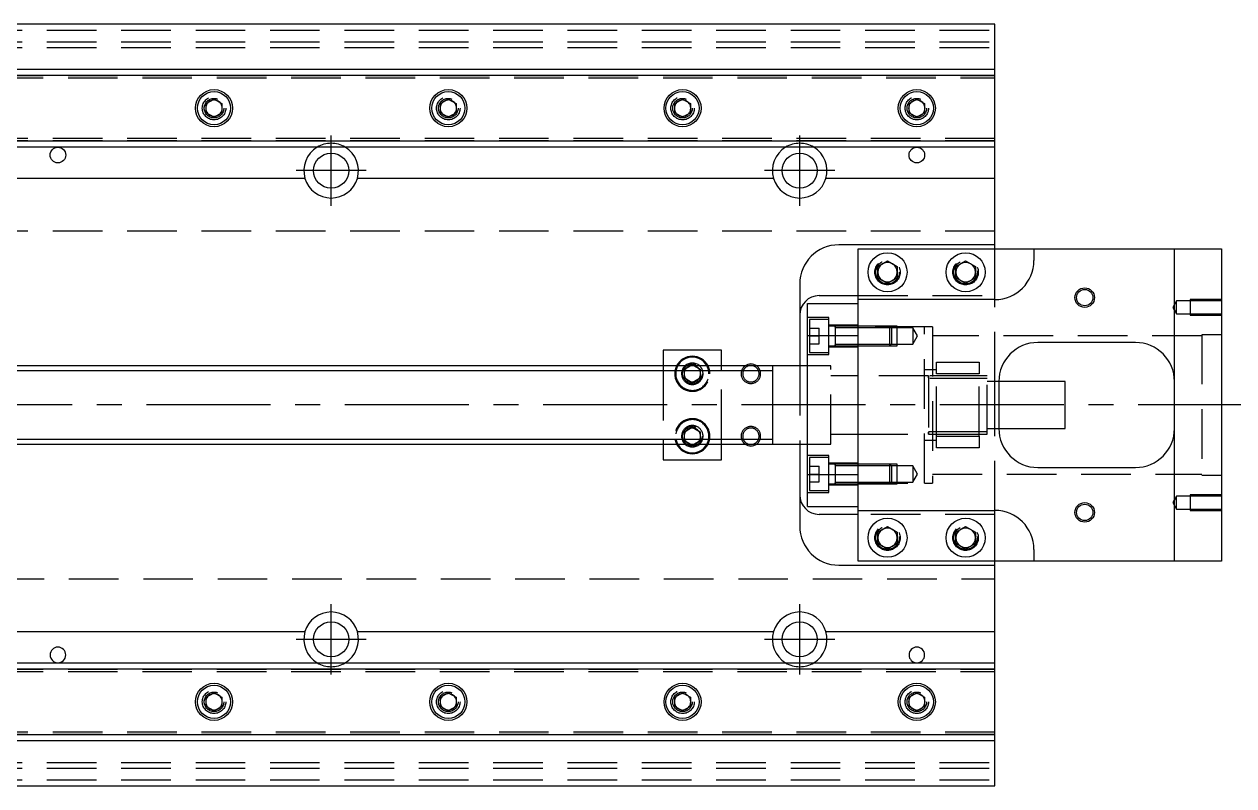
# Model space of a CAD drawing. Extents: x -20 to 921, y -287 to 102.
# Drawn here: x 451.4 to 761.2, y -97.5 to 97.5 of the extents above; entities that cross this region are included whole.
import ezdxf

# ---------------------------------------------------------------- set-up
doc = ezdxf.new("R2010")
doc.units = 0
doc.linetypes.add('CENTER', pattern=[50.8, 31.75, -6.35, 6.35, -6.35])
doc.linetypes.add('DASHED', pattern=[19.05, 12.7, -6.35])
doc.layers.get('0').update_dxf_attribs({"linetype": 'CONTINUOUS'})
doc.layers.add('CENTER', color=1, linetype='CENTER')

msp = doc.modelspace()

# ---------------------------------------------------------------- linework, layer by layer
at = {"color": 7, "linetype": 'CONTINUOUS'}
for p, q in [((700, 97.5), (425, 97.5)), ((700, 86), (700, 97.5)), ((425, 86), (700, 86)), ((425, 84.460392), (700, 84.460392)), ((700, 84.460392), (700, 86)), ((700, 67.539608), (700, 84.460392)), ((498, 77.1547), (500, 78.309402)), ((500, 78.309402), (502, 77.1547)), ((558, 77.1547), (560, 78.309402)), ((560, 78.309402), (562, 77.1547)), ((618, 77.1547), (620, 78.309402)), ((620, 78.309402), (622, 77.1547)), ((678, 77.1547), (680, 78.309402)), ((680, 78.309402), (682, 77.1547)), ((498, 74.8453), (498, 77.1547)), ((500, 73.690598), (498, 74.8453)), ((502, 74.8453), (500, 73.690598)), ((502, 77.1547), (502, 74.8453)), ((558, 74.8453), (558, 77.1547)), ((560, 73.690598), (558, 74.8453)), ((562, 74.8453), (560, 73.690598)), ((562, 77.1547), (562, 74.8453)), ((618, 74.8453), (618, 77.1547)), ((620, 73.690598), (618, 74.8453)), ((622, 74.8453), (620, 73.690598)), ((622, 77.1547), (622, 74.8453)), ((678, 74.8453), (678, 77.1547)), ((680, 73.690598), (678, 74.8453)), ((682, 74.8453), (680, 73.690598)), ((682, 77.1547), (682, 74.8453)), ((700, 67.539608), (425, 67.539608)), ((700, 66), (425, 66)), ((700, 66), (700, 67.539608)), ((700, 58), (700, 66)), ((523.291796, 58), (425, 58)), ((643.291796, 58), (536.708204, 58)), ((700, 58), (656.708204, 58)), ((700, 41), (700, 58)), ((700, 41), (660, 41)), ((700, 40), (700, 41)), ((665, 27), (665, 40)), ((665, 40), (710, 40)), ((710, 40), (710, 37)), ((710, 40), (746, 40)), ((746, -40), (746, 40)), ((746, 40), (758, 40)), ((758, 40), (758, -40)), ((670, 35.443376), (672.5, 36.886752)), ((670, 32.556624), (670, 35.443376)), ((672.5, 36.886752), (675, 35.443376)), ((675, 35.443376), (675, 32.556624)), ((690, 35.443376), (692.5, 36.886752)), ((690, 32.556624), (690, 35.443376)), ((692.5, 36.886752), (695, 35.443376)), ((695, 35.443376), (695, 32.556624)), ((650, 31), (650, 10)), ((672.5, 31.113248), (670, 32.556624)), ((675, 32.556624), (672.5, 31.113248)), ((692.5, 31.113248), (690, 32.556624)), ((695, 32.556624), (692.5, 31.113248)), ((655, 28), (665, 28)), ((652, 26), (665, 26)), ((652, 17.78342), (652, 26)), ((700, 27), (665, 27)), ((665, 17.78342), (665, 27)), ((652, 17.78342), (665, 17.78342)), ((652, -17.78342), (652, 17.78342)), ((665, -17.78342), (665, 17.78342)), ((665, -17.78342), (665, 17.78342)), ((736, 16), (711, 16)), ((630, 14), (615, 14)), ((615, 14), (615, 10)), ((630, 10), (630, 14)), ((643, 10), (425, 10)), ((621.964102, 10), (622.5, 10.309402)), ((622.5, 10.309402), (623.035898, 10)), ((643, 10), (642.995, 10)), ((643, 10.000006), (643, -10.000006)), ((652, 10), (643, 10)), ((643.005, 10), (643, 10)), ((701, 6), (701, -6)), ((718, 6), (701, 6)), ((718, -6), (718, 6)), ((701, -6), (718, -6)), ((425, -10), (643, -10)), ((615, -10), (615, -14)), ((622.5, -10.309402), (621.964102, -10)), ((623.035898, -10), (622.5, -10.309402)), ((630, -14), (630, -10)), ((642.995, -10), (643, -10)), ((643, -10), (652, -10)), ((643, -10), (643.005, -10)), ((650, -10), (650, -31)), ((615, -14), (630, -14)), ((652, -17.78342), (665, -17.78342)), ((652, -26), (652, -17.78342)), ((665, -27), (665, -17.78342)), ((711, -16), (736, -16)), ((652, -26), (665, -26)), ((665, -27), (700, -27)), ((665, -40), (665, -27)), ((665, -28), (655, -28)), ((670, -32.556624), (672.5, -31.113248)), ((670, -35.443376), (670, -32.556624)), ((672.5, -31.113248), (675, -32.556624)), ((675, -32.556624), (675, -35.443376)), ((690, -32.556624), (692.5, -31.113248)), ((690, -35.443376), (690, -32.556624)), ((692.5, -31.113248), (695, -32.556624)), ((695, -32.556624), (695, -35.443376)), ((672.5, -36.886752), (670, -35.443376)), ((675, -35.443376), (672.5, -36.886752)), ((692.5, -36.886752), (690, -35.443376)), ((695, -35.443376), (692.5, -36.886752)), ((710, -37), (710, -40)), ((710, -40), (665, -40)), ((700, -41), (700, -40)), ((746, -40), (710, -40)), ((758, -40), (746, -40)), ((660, -41), (700, -41)), ((700, -58), (700, -41)), ((425, -58), (523.291796, -58)), ((536.708204, -58), (643.291796, -58)), ((656.708204, -58), (700, -58)), ((700, -66), (700, -58)), ((425, -66), (700, -66)), ((425, -67.539608), (700, -67.539608)), ((700, -67.539608), (700, -66)), ((700, -84.460392), (700, -67.539608)), ((498, -74.8453), (500, -73.690598)), ((500, -73.690598), (502, -74.8453)), ((558, -74.8453), (560, -73.690598)), ((560, -73.690598), (562, -74.8453)), ((618, -74.8453), (620, -73.690598)), ((620, -73.690598), (622, -74.8453)), ((678, -74.8453), (680, -73.690598)), ((680, -73.690598), (682, -74.8453)), ((498, -77.1547), (498, -74.8453)), ((500, -78.309402), (498, -77.1547)), ((502, -77.1547), (500, -78.309402)), ((502, -74.8453), (502, -77.1547)), ((558, -77.1547), (558, -74.8453)), ((560, -78.309402), (558, -77.1547)), ((562, -77.1547), (560, -78.309402)), ((562, -74.8453), (562, -77.1547)), ((618, -77.1547), (618, -74.8453)), ((620, -78.309402), (618, -77.1547)), ((622, -77.1547), (620, -78.309402)), ((622, -74.8453), (622, -77.1547)), ((678, -77.1547), (678, -74.8453)), ((680, -78.309402), (678, -77.1547)), ((682, -77.1547), (680, -78.309402)), ((682, -74.8453), (682, -77.1547)), ((700, -84.460392), (425, -84.460392)), ((700, -86), (425, -86)), ((700, -86), (700, -84.460392)), ((700, -97.5), (700, -86)), ((425, -97.5), (700, -97.5))]:
    msp.add_line(p, q, dxfattribs=at)
at = {"color": 3, "linetype": 'DASHED'}
for p, q in [((0, 96), (700, 96)), ((0, 93), (700, 93)), ((0, 91.5), (700, 91.5)), ((424.5, 84.403994), (700, 84.403994)), ((424.5, 83.8), (700, 83.8)), ((497.5, 76), (497.534018, 76.411016)), ((557.5, 76), (557.534018, 76.411016)), ((617.5, 76), (617.534018, 76.411016)), ((677.5, 76), (677.534018, 76.411016)), ((700, 68.2), (424.5, 68.2)), ((700, 67.596006), (424.5, 67.596006)), ((700, 44.5), (5.640312, 44.5)), ((700, 28), (700, 40)), ((669.5, 34), (669.520026, 34.346056)), ((695.477798, 34.364306), (695.5, 34)), ((665, 28), (700, 28)), ((700, 27), (700, 28)), ((665, 17.78342), (665, 26)), ((700, 6), (700, 27)), ((746.5, 26.65), (745.547372, 25)), ((745.547372, 25), (746.5, 23.35)), ((746.5, 23.35), (746.5, 26.65)), ((750, 26.65), (746.5, 26.65)), ((750, 26.999994), (750, 23.000006)), ((758, 26.999994), (750, 26.999994)), ((758, 26.65), (750, 26.65)), ((657.5, 22.42767), (652, 22.42767)), ((652.5, 21.92767), (652.5, 13.42767)), ((657.5, 21.92767), (652.5, 21.92767)), ((657.5, 12.92767), (657.5, 22.42767)), ((746.5, 23.35), (750, 23.35)), ((750, 23.35), (758, 23.35)), ((750, 23.000006), (758, 23.000006)), ((652.5, 19.67767), (655, 19.67767)), ((655, 17.67767), (655, 19.67767)), ((665, 20.42767), (657.5, 20.42767)), ((659.1, 20.17767), (657.5, 20.17767)), ((659.1, 20.17767), (659.095, 20.17767)), ((659.1, 20.17767), (659.1, 19.92022)), ((659.1, 19.920202), (659.1, 20.17767)), ((659.105, 20.17767), (659.1, 20.17767)), ((664.99998, 20.17767), (659.1, 20.17767)), ((659.1, 19.92022), (659.1, 15.435068)), ((664.99998, 19.77767), (659.1, 19.77767)), ((673.1, 20.17767), (665, 20.17767)), ((673.1, 20.177664), (665, 20.177664)), ((682, 20), (665, 20)), ((673.5, 19.77767), (665, 19.77767)), ((673.1, 15.17767), (673.1, 20.17767)), ((673.5, 19.77767), (673.1, 20.17767)), ((675, 20.177664), (673.10002, 20.177664)), ((673.5, 19.77767), (673.5, 15.57767)), ((675, 19.77767), (673.50002, 19.77767)), ((675, 15.177674), (675, 20.177664)), ((679, 19.77767), (675, 19.77767)), ((679, 19.77767), (679, 15.57767)), ((680.212436, 17.67767), (679, 19.77767)), ((682, -20), (682, 20)), ((684, 20), (682, 20)), ((684, 20), (684, -20)), ((652.5, 17.67767), (655, 17.67767)), ((652.5, 15.67767), (655, 15.67767)), ((655, 15.67767), (655, 17.67767)), ((659.1, 15.57767), (664.99998, 15.57767)), ((665, 15.57767), (673.5, 15.57767)), ((673.1, 15.17767), (673.5, 15.57767)), ((673.50002, 15.57767), (675, 15.57767)), ((675, 15.57767), (679, 15.57767)), ((679, 15.57767), (680.212436, 17.67767)), ((753, 17.75), (684, 17.75)), ((753, 18), (753, -18)), ((758, 18), (753, 18)), ((652, 12.92767), (657.5, 12.92767)), ((652.5, 13.42767), (657.5, 13.42767)), ((657.5, 15.17767), (659.1, 15.17767)), ((657.5, 14.92767), (665, 14.92767)), ((659.095, 15.17767), (659.1, 15.17767)), ((659.1, 15.17767), (659.1, 15.435118)), ((659.1, 15.435068), (659.1, 15.17767)), ((659.1, 15.17767), (659.105, 15.17767)), ((659.1, 15.17767), (664.99998, 15.17767)), ((665, 15.177674), (673.1, 15.177674)), ((665, 15.17767), (673.1, 15.17767)), ((673.10002, 15.177674), (675, 15.177674)), ((615, 10), (615, 8.75)), ((620.5, 9.1547), (621.964102, 10)), ((623.035898, 10), (624.5, 9.1547)), ((630, 8.75), (630, 10)), ((650, 10), (650, -10)), ((658, 10), (652, 10)), ((658, -10), (658, 10)), ((685, 11), (696, 11)), ((685, 8), (685, 11)), ((696, 11), (696, 8)), ((615, 8.75), (615, -8.75)), ((620, 8), (620.018502, 8.303588)), ((620.5, 8.75), (620.5, 9.1547)), ((620.5, 6.8453), (620.5, 8.75)), ((622.5, 5.690598), (620.5, 6.8453)), ((624.5, 6.8453), (622.5, 5.690598)), ((624.5, 9.1547), (624.5, 8.75)), ((624.5, 8.75), (624.5, 6.8453)), ((630, -8.75), (630, 8.75)), ((665, 7.5), (658, 7.5)), ((683.005, 7.5), (665, 7.5)), ((685, 9), (682, 9)), ((696, 7.5), (682.995, 7.5)), ((683, 6.950984), (683, 7.5)), ((683, 7.5), (683, 6.951128)), ((683, 6.951128), (683, -6.950984)), ((696, 6.75), (683, 6.75)), ((696, 8), (685, 8)), ((685, -8), (685, 8)), ((696, -8), (696, 8)), ((698, 7.5), (696, 7.5)), ((698, 6.75), (696, 6.75)), ((698, -7.5), (698, 7.5)), ((701, 6), (698, 6)), ((700, -6), (700, 6)), ((620.5, -6.8453), (622.5, -5.690598)), ((622.5, -5.690598), (624.5, -6.8453)), ((698, -6), (701, -6)), ((700, -27), (700, -6)), ((615, -8.75), (615, -10)), ((620, -8), (620.018502, -7.696412)), ((620.5, -8.75), (620.5, -6.8453)), ((620.5, -9.1547), (620.5, -8.75)), ((621.964102, -10), (620.5, -9.1547)), ((624.5, -9.1547), (623.035898, -10)), ((624.5, -6.8453), (624.5, -8.75)), ((624.5, -8.75), (624.5, -9.1547)), ((630, -10), (630, -8.75)), ((658, -7.5), (665, -7.5)), ((665, -7.5), (683.005, -7.5)), ((682, -9), (685, -9)), ((682.995, -7.5), (696, -7.5)), ((683, -6.75), (696, -6.75)), ((683, -7.499332), (683, -6.950962)), ((683, -6.950984), (683, -7.5)), ((683, -7.5), (683, -7.499332)), ((685, -8), (696, -8)), ((685, -11), (685, -8)), ((696, -6.75), (698, -6.75)), ((696, -7.5), (698, -7.5)), ((696, -8), (696, -11)), ((652, -10), (658, -10)), ((696, -11), (685, -11)), ((657.5, -12.92767), (652, -12.92767)), ((652.5, -13.42767), (652.5, -21.92767)), ((657.5, -13.42767), (652.5, -13.42767)), ((657.5, -22.42767), (657.5, -12.92767)), ((665, -14.92767), (657.5, -14.92767)), ((659.1, -15.17767), (657.5, -15.17767)), ((659.1, -15.17767), (659.095, -15.17767)), ((659.1, -15.17767), (659.1, -15.435118)), ((659.1, -15.435136), (659.1, -15.17767)), ((664.99998, -15.17767), (659.1, -15.17767)), ((659.105, -15.17767), (659.1, -15.17767)), ((659.1, -15.435118), (659.1, -19.920272)), ((673.1, -15.17767), (665, -15.17767)), ((673.1, -15.177674), (665, -15.177674)), ((673.1, -20.17767), (673.1, -15.17767)), ((673.5, -15.57767), (673.1, -15.17767)), ((675, -15.177674), (673.10002, -15.177674)), ((675, -20.177664), (675, -15.177674)), ((652.5, -15.67767), (655, -15.67767)), ((652.5, -17.67767), (655, -17.67767)), ((655, -17.67767), (655, -15.67767)), ((655, -19.67767), (655, -17.67767)), ((664.99998, -15.57767), (659.1, -15.57767)), ((673.5, -15.57767), (665, -15.57767)), ((665, -26), (665, -17.78342)), ((673.5, -15.57767), (673.5, -19.77767)), ((675, -15.57767), (673.50002, -15.57767)), ((679, -15.57767), (675, -15.57767)), ((679, -15.57767), (679, -19.77767)), ((680.212436, -17.67767), (679, -15.57767)), ((679, -19.77767), (680.212436, -17.67767)), ((684, -17.75), (753, -17.75)), ((753, -18), (758, -18)), ((652.5, -19.67767), (655, -19.67767)), ((657.5, -20.17767), (659.1, -20.17767)), ((657.5, -20.42767), (665, -20.42767)), ((659.095, -20.17767), (659.1, -20.17767)), ((659.1, -19.77767), (664.99998, -19.77767)), ((659.1, -20.17767), (659.1, -19.92022)), ((659.1, -19.920272), (659.1, -20.17767)), ((659.1, -20.17767), (664.99998, -20.17767)), ((659.1, -20.17767), (659.105, -20.17767)), ((665, -19.77767), (673.5, -19.77767)), ((665, -20), (682, -20)), ((665, -20.177664), (673.1, -20.177664)), ((665, -20.17767), (673.1, -20.17767)), ((673.1, -20.17767), (673.5, -19.77767)), ((673.10002, -20.177664), (675, -20.177664)), ((673.50002, -19.77767), (675, -19.77767)), ((675, -19.77767), (679, -19.77767)), ((682, -20), (684, -20)), ((652, -22.42767), (657.5, -22.42767)), ((652.5, -21.92767), (657.5, -21.92767)), ((746.5, -23.35), (745.547372, -25)), ((746.5, -26.65), (746.5, -23.35)), ((750, -23.35), (746.5, -23.35)), ((750, -23.000006), (750, -26.999994)), ((758, -23.000006), (750, -23.000006)), ((758, -23.35), (750, -23.35)), ((700, -28), (700, -27)), ((745.547372, -25), (746.5, -26.65)), ((746.5, -26.65), (750, -26.65)), ((750, -26.65), (758, -26.65)), ((750, -26.999994), (758, -26.999994)), ((700, -28), (665, -28)), ((700, -40), (700, -28)), ((675.477798, -33.635694), (675.5, -34)), ((695.477798, -33.635694), (695.5, -34)), ((5.640312, -44.5), (700, -44.5)), ((424.5, -67.596006), (700, -67.596006)), ((424.5, -68.2), (700, -68.2)), ((497.5, -76), (497.534018, -75.588984)), ((557.5, -76), (557.534018, -75.588984)), ((617.5, -76), (617.534018, -75.588984)), ((677.5, -76), (677.534018, -75.588984)), ((700, -83.8), (424.5, -83.8)), ((700, -84.403994), (424.5, -84.403994)), ((0, -91.5), (700, -91.5)), ((0, -93), (700, -93)), ((0, -96), (700, -96))]:
    msp.add_line(p, q, dxfattribs=at)
at = {"color": 3, "linetype": 'CONTINUOUS'}
for p, q in [((643, 8.75), (425, 8.75)), ((425, -8.75), (643, -8.75))]:
    msp.add_line(p, q, dxfattribs=at)
at = {"color": 7, "linetype": 'CONTINUOUS'}
for centre, radius in [((500, 76), 4.75), ((560, 76), 4.75), ((620, 76), 4.75), ((680, 76), 4.75), ((500, 76), 4.25), ((560, 76), 4.25), ((620, 76), 4.25), ((680, 76), 4.25), ((460, 64), 2), ((680, 64), 2), ((530, 60), 4.5), ((650, 60), 4.5), ((672.5, 34), 5), ((692.5, 34), 5), ((723, 27.5), 2.1), ((723, -27.5), 2.1), ((672.5, -34), 5), ((692.5, -34), 5), ((530, -60), 4.5), ((650, -60), 4.5), ((500, -76), 4.75), ((560, -76), 4.75), ((620, -76), 4.75), ((680, -76), 4.75), ((500, -76), 4.25), ((560, -76), 4.25), ((620, -76), 4.25), ((680, -76), 4.25)]:
    msp.add_circle(centre, radius, dxfattribs=at)
at = {"color": 3, "linetype": 'DASHED'}
for centre, radius in [((500, 76), 3), ((500, 76), 2.5), ((560, 76), 3), ((560, 76), 2.5), ((620, 76), 3), ((620, 76), 2.5), ((680, 76), 3), ((680, 76), 2.5), ((672.5, 34), 3.25), ((692.5, 34), 3.25), ((672.5, 34), 3), ((692.5, 34), 3), ((622.5, 8), 2.5), ((622.5, -8), 2.5), ((672.5, -34), 3.25), ((692.5, -34), 3.25), ((672.5, -34), 3), ((692.5, -34), 3), ((500, -76), 3), ((500, -76), 2.5), ((560, -76), 3), ((560, -76), 2.5), ((620, -76), 3), ((620, -76), 2.5), ((680, -76), 3), ((680, -76), 2.5)]:
    msp.add_circle(centre, radius, dxfattribs=at)
at = {"color": 3, "linetype": 'CONTINUOUS'}
for centre in [(723, 27.5), (723, -27.5)]:
    msp.add_circle(centre, 2.5, dxfattribs=at)
at = {"color": 7, "linetype": 'CONTINUOUS'}
for centre, radius, start, end in [((500, 76), 2.1, 102.24721, 137.75279), ((500, 76), 2.1, 77.75279, 102.24721), ((500, 76), 2.1, 42.24721, 77.75279), ((560, 76), 2.1, 102.24721, 137.75279), ((560, 76), 2.1, 77.75279, 102.24721), ((560, 76), 2.1, 42.24721, 77.75279), ((620, 76), 2.1, 102.24721, 137.75279), ((620, 76), 2.1, 77.75279, 102.24721), ((620, 76), 2.1, 42.24721, 77.75279), ((680, 76), 2.1, 102.24721, 137.75279), ((680, 76), 2.1, 77.75279, 102.24721), ((680, 76), 2.1, 42.24721, 77.75279), ((500, 76), 2.1, 162.24721, 180), ((500, 76), 2.1, 180, 197.75279), ((500, 76), 2.1, 137.75279, 162.24721), ((500, 76), 2.1, 197.75279, 222.24721), ((500, 76), 2.1, 222.24721, 257.75279), ((500, 76), 2.1, 282.24721, 317.75279), ((500, 76), 2.1, 17.75279, 42.24721), ((500, 76), 2.1, 317.75279, 342.24721), ((500, 76), 2.1, 342.24721, 17.75279), ((560, 76), 2.1, 162.24721, 180), ((560, 76), 2.1, 180, 197.75279), ((560, 76), 2.1, 137.75279, 162.24721), ((560, 76), 2.1, 197.75279, 222.24721), ((560, 76), 2.1, 222.24721, 257.75279), ((560, 76), 2.1, 282.24721, 317.75279), ((560, 76), 2.1, 17.75279, 42.24721), ((560, 76), 2.1, 317.75279, 342.24721), ((560, 76), 2.1, 342.24721, 17.75279), ((620, 76), 2.1, 162.24721, 180), ((620, 76), 2.1, 180, 197.75279), ((620, 76), 2.1, 137.75279, 162.24721), ((620, 76), 2.1, 197.75279, 222.24721), ((620, 76), 2.1, 222.24721, 257.75279), ((620, 76), 2.1, 282.24721, 317.75279), ((620, 76), 2.1, 17.75279, 42.24721), ((620, 76), 2.1, 317.75279, 342.24721), ((620, 76), 2.1, 342.24721, 17.75279), ((680, 76), 2.1, 162.24721, 180), ((680, 76), 2.1, 180, 197.75279), ((680, 76), 2.1, 137.75279, 162.24721), ((680, 76), 2.1, 197.75279, 222.24721), ((680, 76), 2.1, 222.24721, 257.75279), ((680, 76), 2.1, 282.24721, 317.75279), ((680, 76), 2.1, 17.75279, 42.24721), ((680, 76), 2.1, 317.75279, 342.24721), ((680, 76), 2.1, 342.24721, 17.75279), ((500, 76), 2.1, 257.75279, 282.24721), ((560, 76), 2.1, 257.75279, 282.24721), ((620, 76), 2.1, 257.75279, 282.24721), ((680, 76), 2.1, 257.75279, 282.24721), ((530, 60), 7, 121.002719, 196.60155), ((530, 60), 7, 343.39845, 58.997281), ((650, 60), 7, 121.002719, 196.60155), ((650, 60), 7, 343.39845, 58.997281), ((530, 60), 7, 196.60155, 343.39845), ((650, 60), 7, 196.60155, 343.39845), ((660, 31), 10, 90, 180), ((672.5, 34), 2.5, 120, 180), ((672.5, 34), 2.5, 60, 120), ((672.5, 34), 2.5, 0, 60), ((692.5, 34), 2.5, 120, 180), ((692.5, 34), 2.5, 60, 120), ((692.5, 34), 2.5, 0, 60), ((700, 37), 10, 270, 0), ((672.5, 34), 2.5, 180, 240), ((672.5, 34), 2.5, 240, 300), ((672.5, 34), 2.5, 300, 0), ((692.5, 34), 2.5, 180, 240), ((692.5, 34), 2.5, 240, 300), ((692.5, 34), 2.5, 300, 0), ((655, 23), 5, 90, 180), ((711, 6), 10, 90, 180), ((736, 6), 10, 0, 90), ((622.5, 8), 4.5, 26.3878, 153.6122), ((622.5, 8), 4.25, 28.072487, 151.927513), ((622.5, 8), 2.1, 137.75279, 159.075168), ((622.5, 8), 2.1, 107.75279, 137.75279), ((622.5, 8), 2.1, 102.24721, 107.75279), ((622.5, 8), 2.1, 77.75279, 102.24721), ((622.5, 8), 2.1, 72.24721, 77.75279), ((622.5, 8), 2.1, 42.24721, 72.24721), ((622.5, 8), 2.1, 20.924832, 42.24721), ((637.5, 8), 2.1, 90, 107.75279), ((637.5, 8), 2.1, 72.24721, 90), ((622.5, 8), 2.1, 162.24721, 180), ((622.5, 8), 2.1, 180, 197.75279), ((622.5, 8), 2.1, 159.075168, 162.24721), ((622.5, 8), 2.1, 197.75279, 222.24721), ((622.5, 8), 2.1, 222.24721, 257.75279), ((622.5, 8), 2.1, 282.24721, 317.75279), ((622.5, 8), 2.1, 317.75279, 342.24721), ((622.5, 8), 2.1, 17.75279, 20.924832), ((622.5, 8), 2.1, 342.24721, 17.75279), ((622.5, 8), 2.1, 257.75279, 282.24721), ((622.5, -8), 2.1, 102.24721, 137.75279), ((622.5, -8), 2.1, 77.75279, 102.24721), ((622.5, -8), 2.1, 42.24721, 77.75279), ((711, -6), 10, 180, 270), ((736, -6), 10, 270, 0), ((622.5, -8), 2.1, 162.24721, 180), ((622.5, -8), 2.1, 180, 197.75279), ((622.5, -8), 2.1, 137.75279, 162.24721), ((622.5, -8), 2.1, 197.75279, 200.924832), ((622.5, -8), 2.1, 200.924832, 222.24721), ((622.5, -8), 2.1, 17.75279, 42.24721), ((622.5, -8), 2.1, 317.75279, 339.075168), ((622.5, -8), 2.1, 339.075168, 342.24721), ((622.5, -8), 2.1, 342.24721, 17.75279), ((622.5, -8), 4.5, 206.3878, 333.6122), ((622.5, -8), 4.25, 208.072487, 331.927513), ((622.5, -8), 2.1, 222.24721, 252.24721), ((622.5, -8), 2.1, 252.24721, 257.75279), ((622.5, -8), 2.1, 257.75279, 282.24721), ((622.5, -8), 2.1, 282.24721, 287.75279), ((622.5, -8), 2.1, 287.75279, 317.75279), ((637.5, -8), 2.1, 252.24721, 287.75279), ((655, -23), 5, 180, 270), ((700, -37), 10, 0, 90), ((660, -31), 10, 180, 270), ((672.5, -34), 2.5, 120, 180), ((672.5, -34), 2.5, 180, 240), ((672.5, -34), 2.5, 60, 120), ((672.5, -34), 2.5, 0, 60), ((672.5, -34), 2.5, 300, 0), ((692.5, -34), 2.5, 120, 180), ((692.5, -34), 2.5, 180, 240), ((692.5, -34), 2.5, 60, 120), ((692.5, -34), 2.5, 0, 60), ((692.5, -34), 2.5, 300, 0), ((672.5, -34), 2.5, 240, 300), ((692.5, -34), 2.5, 240, 300), ((530, -60), 7, 16.60155, 163.39845), ((650, -60), 7, 16.60155, 163.39845), ((530, -60), 7, 163.39845, 238.997281), ((530, -60), 7, 301.002719, 16.60155), ((650, -60), 7, 163.39845, 238.997281), ((650, -60), 7, 301.002719, 16.60155), ((460, -64), 2, 90, 270), ((460, -64), 2, 270, 90), ((680, -64), 2, 90, 270), ((680, -64), 2, 270, 90), ((500, -76), 2.1, 102.24721, 137.75279), ((500, -76), 2.1, 77.75279, 102.24721), ((500, -76), 2.1, 42.24721, 77.75279), ((560, -76), 2.1, 102.24721, 137.75279), ((560, -76), 2.1, 77.75279, 102.24721), ((560, -76), 2.1, 42.24721, 77.75279), ((620, -76), 2.1, 102.24721, 137.75279), ((620, -76), 2.1, 77.75279, 102.24721), ((620, -76), 2.1, 42.24721, 77.75279), ((680, -76), 2.1, 102.24721, 137.75279), ((680, -76), 2.1, 77.75279, 102.24721), ((680, -76), 2.1, 42.24721, 77.75279), ((500, -76), 2.1, 162.24721, 180), ((500, -76), 2.1, 180, 197.75279), ((500, -76), 2.1, 137.75279, 162.24721), ((500, -76), 2.1, 197.75279, 222.24721), ((500, -76), 2.1, 222.24721, 257.75279), ((500, -76), 2.1, 282.24721, 317.75279), ((500, -76), 2.1, 17.75279, 42.24721), ((500, -76), 2.1, 317.75279, 342.24721), ((500, -76), 2.1, 342.24721, 17.75279), ((560, -76), 2.1, 162.24721, 180), ((560, -76), 2.1, 180, 197.75279), ((560, -76), 2.1, 137.75279, 162.24721), ((560, -76), 2.1, 197.75279, 222.24721), ((560, -76), 2.1, 222.24721, 257.75279), ((560, -76), 2.1, 282.24721, 317.75279), ((560, -76), 2.1, 17.75279, 42.24721), ((560, -76), 2.1, 317.75279, 342.24721), ((560, -76), 2.1, 342.24721, 17.75279), ((620, -76), 2.1, 162.24721, 180), ((620, -76), 2.1, 180, 197.75279), ((620, -76), 2.1, 137.75279, 162.24721), ((620, -76), 2.1, 197.75279, 222.24721), ((620, -76), 2.1, 222.24721, 257.75279), ((620, -76), 2.1, 282.24721, 317.75279), ((620, -76), 2.1, 17.75279, 42.24721), ((620, -76), 2.1, 317.75279, 342.24721), ((620, -76), 2.1, 342.24721, 17.75279), ((680, -76), 2.1, 162.24721, 180), ((680, -76), 2.1, 180, 197.75279), ((680, -76), 2.1, 137.75279, 162.24721), ((680, -76), 2.1, 197.75279, 222.24721), ((680, -76), 2.1, 222.24721, 257.75279), ((680, -76), 2.1, 282.24721, 317.75279), ((680, -76), 2.1, 17.75279, 42.24721), ((680, -76), 2.1, 317.75279, 342.24721), ((680, -76), 2.1, 342.24721, 17.75279), ((500, -76), 2.1, 257.75279, 282.24721), ((560, -76), 2.1, 257.75279, 282.24721), ((620, -76), 2.1, 257.75279, 282.24721), ((680, -76), 2.1, 257.75279, 282.24721)]:
    msp.add_arc(centre, radius, start, end, dxfattribs=at)
at = {"color": 3, "linetype": 'DASHED'}
for centre, radius, start, end in [((530, 60), 7, 58.997281, 121.002719), ((650, 60), 7, 58.997281, 121.002719), ((622.5, 8), 4.5, 153.6122, 170.405932), ((622.5, 8), 4.25, 151.927513, 169.835751), ((622.5, 8), 2.75, 133.341758, 164.17338), ((622.5, 8), 2.75, 46.658242, 133.341758), ((622.5, 8), 2.75, 15.82662, 46.658242), ((622.5, 8), 4.25, 10.164249, 28.072487), ((622.5, 8), 4.5, 9.594068, 26.3878), ((637.5, 8), 2.5, 126.869898, 162.542397), ((637.5, 8), 2.1, 107.75279, 159.075168), ((637.5, 8), 2.1, 20.924832, 72.24721), ((637.5, 8), 2.5, 17.457603, 53.130102), ((622.5, 8), 4.5, 170.405932, 0), ((622.5, 8), 4.25, 169.835751, 0), ((622.5, 8), 2.75, 180, 15.82662), ((622.5, 8), 2.75, 164.17338, 180), ((622.5, 8), 4.25, 0, 10.164249), ((622.5, 8), 4.5, 0, 9.594068), ((637.5, 8), 2.5, 162.542397, 0), ((637.5, 8), 2.1, 159.075168, 20.924832), ((637.5, 8), 2.5, 0, 17.457603), ((622.5, -8), 4.5, 0, 189.594068), ((622.5, -8), 4.25, 0, 190.164249), ((622.5, -8), 2.75, 344.17338, 180), ((637.5, -8), 2.5, 0, 197.457603), ((637.5, -8), 2.1, 90, 200.924832), ((637.5, -8), 2.1, 339.075168, 90), ((622.5, -8), 4.5, 189.594068, 206.3878), ((622.5, -8), 4.25, 190.164249, 208.072487), ((622.5, -8), 2.75, 180, 195.82662), ((622.5, -8), 2.75, 195.82662, 226.658242), ((622.5, -8), 2.75, 313.341758, 344.17338), ((622.5, -8), 4.25, 331.927513, 349.835751), ((622.5, -8), 4.5, 333.6122, 350.405932), ((622.5, -8), 4.25, 349.835751, 0), ((622.5, -8), 4.5, 350.405932, 0), ((637.5, -8), 2.5, 197.457603, 233.130102), ((637.5, -8), 2.1, 200.924832, 252.24721), ((637.5, -8), 2.1, 287.75279, 339.075168), ((637.5, -8), 2.5, 306.869898, 342.542397), ((637.5, -8), 2.5, 342.542397, 0), ((622.5, -8), 2.75, 226.658242, 313.341758), ((530, -60), 7, 238.997281, 301.002719), ((650, -60), 7, 238.997281, 301.002719)]:
    msp.add_arc(centre, radius, start, end, dxfattribs=at)
at = {"color": 3, "linetype": 'CONTINUOUS'}
for centre, start, end in [((637.5, 8), 53.130102, 126.869898), ((637.5, -8), 233.130102, 306.869898)]:
    msp.add_arc(centre, 2.5, start, end, dxfattribs=at)
at = {"layer": 'CENTER', "color": 1, "linetype": 'CENTER'}
for p, q in [((530, 51), (530, 69)), ((650, 51), (650, 69)), ((539, 60), (521, 60)), ((659, 60), (641, 60)), ((768.445, 0), (-20, 0)), ((530, -69), (530, -51)), ((650, -69), (650, -51)), ((539, -60), (521, -60)), ((659, -60), (641, -60))]:
    msp.add_line(p, q, dxfattribs=at)

doc.saveas('drawing.dxf')
